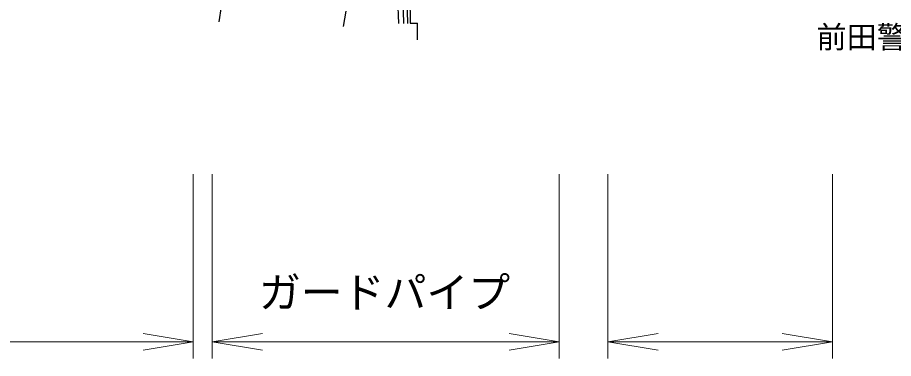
# Model space of a CAD drawing. Units: millimetres, scale not verified. Extents: x 40000 to 680000, y 20000 to 380000.
# Drawn here: x 128104 to 180416, y 261634 to 281983 of the extents above; entities that cross this region are included whole.
import ezdxf
from ezdxf.enums import TextEntityAlignment as Align

# ---------------------------------------------------------------- set-up
doc = ezdxf.new("R2010")
doc.units = ezdxf.units.MM
doc.header["$LTSCALE"] = 1000
doc.layers.add('M-BGD', color=7, linetype='Continuous', lineweight=25)
doc.layers.add('M-STR-HTXT', color=7, linetype='Continuous', lineweight=13)
doc.styles.add('ＭＳ ゴシック', font='')
doc.styles.get('ＭＳ ゴシック').set_extended_font_data('MS Gothic')

# ---------------------------------------------------------------- blocks, each defined once
blk = doc.blocks.new('open_arrow')
at = {"color": 0, "linetype": 'Continuous', "lineweight": -2}
blk.add_lwpolyline([(7.5, 1.25), (0, 0), (7.5, -1.25)], dxfattribs=at)

msp = doc.modelspace()

# ---------------------------------------------------------------- linework, layer by layer
at = {"layer": 'M-BGD'}
for p, q in [((151535, 284260), (151543, 281649)), ((150806, 283126), (150848, 281621)), ((151105, 283134), (151148, 281629)), ((151355, 283141), (151397, 281636)), ((140144, 281728), (140291, 282635)), ((147580, 281456), (147726, 282362)), ((151543, 281649), (151993, 281650)), ((151996, 280650), (151993, 281650))]:
    msp.add_line(p, q, dxfattribs=at)
at = {"layer": 'M-STR-HTXT'}
for p, q in [((138599, 272634), (138599, 261634)), ((139736, 272634), (139736, 261634)), ((160456, 272634), (160456, 261634)), ((163359, 272634), (163359, 261634)), ((176774, 272634), (176774, 261634)), ((85706, 262634), (138599, 262634)), ((139736, 262634), (160456, 262634)), ((163359, 262634), (176774, 262634))]:
    msp.add_line(p, q, dxfattribs=at)

# ---------------------------------------------------------------- block references
at = {"layer": 'M-STR-HTXT', "xscale": 400, "yscale": 400, "rotation": 180}
for p in [(138599, 262634), (160456, 262634), (176774, 262634)]:
    msp.add_blockref('open_arrow', p, dxfattribs=at)
at = {"layer": 'M-STR-HTXT', "xscale": 400, "yscale": 400}
for p in [(139736, 262634), (163359, 262634)]:
    msp.add_blockref('open_arrow', p, dxfattribs=at)

# ---------------------------------------------------------------- texts
at = {"layer": 'M-BGD', "style": 'ＭＳ ゴシック'}
msp.add_text('前田警察官連絡所', height=1320, dxfattribs=at).set_placement((183022, 279759), align=Align.BOTTOM_CENTER)
at = {"layer": 'M-STR-HTXT', "style": 'ＭＳ ゴシック'}
msp.add_text('ガードパイプ', height=1833, dxfattribs=at).set_placement((150023, 264114), align=Align.BOTTOM_CENTER)

doc.saveas('drawing.dxf')
